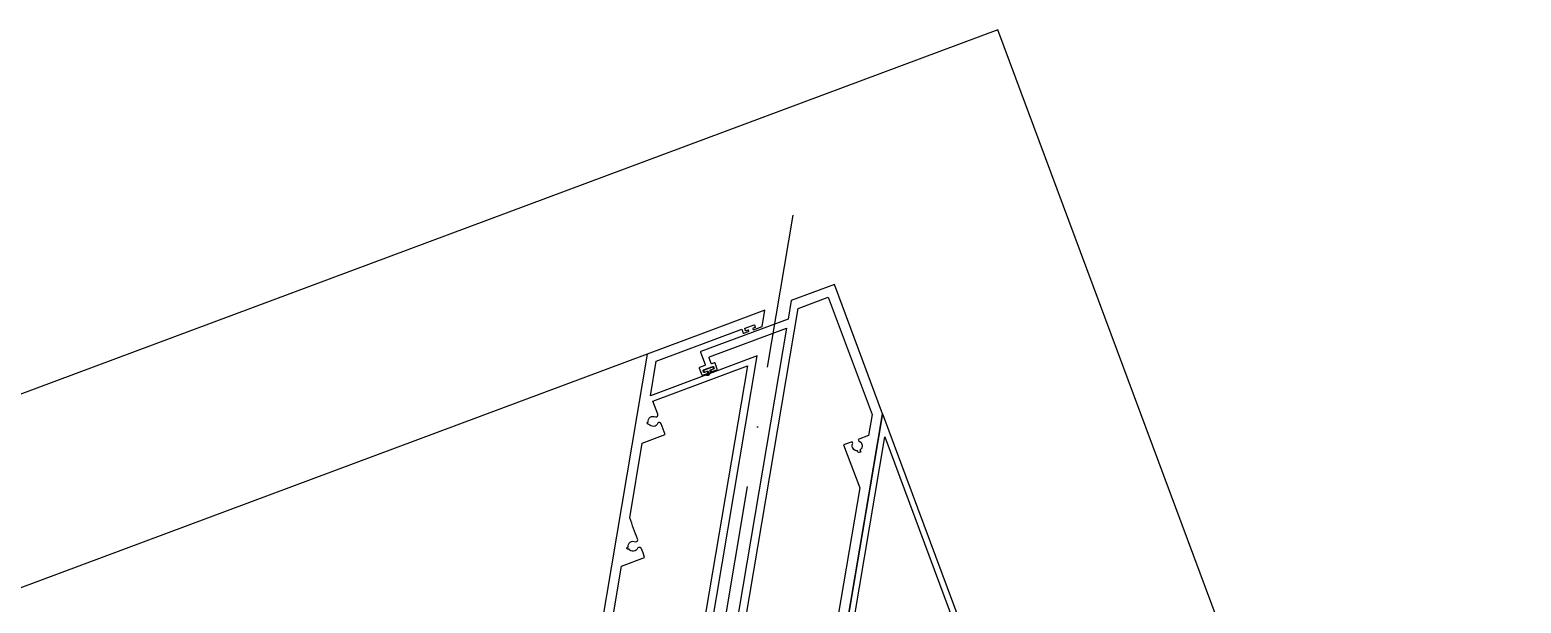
# Model space of a CAD drawing. Extents: x 12199666 to 24617114, y 1197707 to 2548648.
# Drawn here: x 12317704 to 12318444, y 1246661 to 1246946 of the extents above; entities that cross this region are included whole.
import ezdxf

# ---------------------------------------------------------------- set-up
doc = ezdxf.new("R2010")
doc.units = 0
doc.header["$LTSCALE"] = 10
doc.header["$MEASUREMENT"] = 0
doc.linetypes.add('TX-PLAN-T1-F11$0$ACAD_ISO04W100', pattern=[30, 24, -3, 0, -3])
doc.layers.add('TX-PLAN-T1-F11$0$_EDO-ALUMINIUM-SECTION', color=90, linetype='Continuous', lineweight=30)
for name, color, linetype in [('TX-PLAN-T1-F11$0$F-Alum', 4, 'Continuous'), ('TX-PLAN-T1-F11$0$F-center', 6, 'TX-PLAN-T1-F11$0$ACAD_ISO04W100'), ('TX-PLAN-T1-F11$0$F-concrete', 7, 'Continuous'), ('TX-PLAN-T1-F11$0$F-Gaskets', 8, 'Continuous'), ('TX-PLAN-T1-F11$0$Hatch', 8, 'Continuous')]:
    doc.layers.add(name, color=color, linetype=linetype)

# ---------------------------------------------------------------- blocks, each defined once
blk = doc.blocks.new('*U193')
at = {"layer": 'TX-PLAN-T1-F11$0$F-Alum'}
blk.add_line((1440, 265.61), (565.21, -239.78), dxfattribs=at)
for points in [[(1494, 134.44), (1494, 273.92), (1445, 245.61), (1445, 262.93), (1484.28, 285.62), (1485.29, 283.88, 0.414214), (1485.56, 283.81), (1487.77, 285.08, 0.370983), (1487.8, 285.52, 0.370983), (1487.4, 285.72), (1486.47, 285.19, -0.414214), (1486.2, 285.26), (1485.66, 286.19, -0.414214), (1485.73, 286.46), (1489.86, 288.85, -0.414214), (1490.13, 288.77), (1490.67, 287.84, -0.414214), (1490.6, 287.57), (1489.67, 287.03, 0.386506), (1489.65, 286.59, 0.386506), (1490.03, 286.39), (1494, 288.68), (1494, 296.8), (1465.77, 280.5), (1440, 265.61), (1440, 22)], [(1445, 109.82), (1445, 159.92), (1455.5, 165.96, 0.074616), (1453.03, 170.24, 0.485318), (1451.45, 170.13, -0.625689), (1447.11, 168.91), (1446.89, 168.78, -1.655975), (1446.66, 169.66, -0.636825), (1449.78, 172.94, 0.071948), (1449.87, 172.93, 0.577186), (1450.56, 174.53, 0.000784), (1445, 184.14), (1445, 221.72), (1455.52, 227.81), (1452.64, 232.81, 0.547967), (1450.94, 232.84, -0.625579), (1446.61, 231.63), (1446.18, 231.37), (1445.67, 232.24), (1446.11, 232.49, -0.625579), (1449.32, 235.64, 0.561553), (1450.11, 237.17), (1446.67, 243.11), (1446.67, 243.11), (1490, 268.14), (1490, 135.82)]]:
    blk.add_lwpolyline(points, format="xyb", dxfattribs=at)
at = {"layer": 'TX-PLAN-T1-F11$0$F-center'}
blk.add_line((1500, -30.81), (1500, 345.67), dxfattribs=at)
at = {"layer": 'TX-PLAN-T1-F11$0$F-concrete'}
blk.add_line((1584.68, 453.13), (460.04, -196.6), dxfattribs=at)
blk.add_line((1584.68, 453.13), (460.04, -196.6), dxfattribs=at)
blk = doc.blocks.new('TX-PLAN-T1-F11$0$A$C31F16DB5')
at = {"layer": 'TX-PLAN-T1-F11$0$F-Alum'}
blk.add_line((-250.41, 503.86), (-190.71, 400.53), dxfattribs=at)
at = {"layer": 'TX-PLAN-T1-F11$0$F-Alum', "flags": 128}
blk.add_lwpolyline([(-250.41, 503.86), (-250.41, 368.86)], dxfattribs=at)
at = {"layer": 'TX-PLAN-T1-F11$0$F-Alum'}
for points in [[(-247.41, 492.67), (-194.81, 401.62)], [(-247.41, 372.36), (-247.41, 492.67)]]:
    blk.add_lwpolyline(points, dxfattribs=at)
at = {"layer": 'TX-PLAN-T1-F11$0$Hatch'}
blk.add_line((-249.93, 490.73), (-249.93, 490.73), dxfattribs=at)
blk = doc.blocks.new('TX-PLAN-T1-F11$0$TY001')
at = {"layer": 'TX-PLAN-T1-F11$0$F-Alum', "flags": 128}
blk.add_lwpolyline([(60, 52.2), (60, 255.97), (60, 255.97), (25.8, 315.17), (6, 303.74), (6, 294.43), (-33.88, 271.39, 0.414214), (-33.99, 270.98), (-30.73, 265.33, -0.414214), (-30.84, 264.92), (-33.28, 263.51, 0.414214), (-33.39, 263.1), (-31.62, 260.04, 0.414214), (-31.21, 259.93), (-28.95, 261.24, 0.414214), (-28.84, 261.65, 0.477313), (-29.41, 262.03), (-30.48, 261.42, -0.414214), (-30.89, 261.53), (-31.28, 262.2, -0.414214), (-31.17, 262.61), (-26.92, 265.06, -0.414214), (-26.52, 264.95), (-26.13, 264.28, -0.414214), (-26.24, 263.87), (-27.31, 263.25, 0.414214), (-27.42, 262.84, 0.430283), (-26.85, 262.46), (-24.59, 263.76, 0.414214), (-24.48, 264.17), (-26.01, 266.83, 0.414214), (-26.42, 266.94), (-27.49, 266.32, -0.414214), (-27.9, 266.43), (-29.39, 269.02, -0.414214), (-29.28, 269.43), (6, 289.81), (6, 136.09)], format="xyb", dxfattribs=at)
at = {"layer": 'TX-PLAN-T1-F11$0$F-Alum'}
blk.add_lwpolyline([(10, 119.85), (10, 300.48), (23.88, 308.5), (55, 254.63), (55, 244.15), (50.23, 241.39), (50.63, 240.69), (51.94, 240.05), (52.65, 238.82), (52.73, 237.46), (51.98, 236.33), (52.49, 235.45), (51.44, 234.85), (50.91, 235.76, -0.588182), (47.91, 238.94), (47.42, 239.77), (43.57, 237.55), (55, 217.76), (55, 145.9)], format="xyb", dxfattribs=at)
at = {"layer": 'TX-PLAN-T1-F11$0$F-Alum', "flags": 128}
blk.add_lwpolyline([(60, 255.97), (60, 120.98)], dxfattribs=at)
at = {"layer": 'TX-PLAN-T1-F11$0$F-center'}
blk.add_line((0, -30.81), (0, 345.67), dxfattribs=at)
at = {"layer": 'TX-PLAN-T1-F11$0$F-concrete'}
blk.add_line((460.04, -196.6), (84.68, 453.13), dxfattribs=at)
at = {"layer": 'TX-PLAN-T1-F11$0$F-Gaskets'}
blk.add_lwpolyline([(-26.35, 264.23), (-26.6, 264.67, 0.414214), (-26.95, 264.76), (-30.84, 262.51, 0.414214), (-30.93, 262.16), (-30.68, 261.73, 0.414214), (-30.34, 261.64), (-29.26, 262.27, -0.414214), (-28.58, 262.08), (-28.43, 261.82, -0.517396), (-28.89, 260.45, 0.275933), (-29.09, 260.36, 3.515715), (-29, 260.32, 0.517862), (-27.64, 262.37), (-27.71, 262.58, -0.414214), (-27.53, 263.27), (-26.44, 263.89, 0.414214)], format="xyb", close=True, dxfattribs=at)
at = {"layer": 'TX-PLAN-T1-F11$0$Hatch'}
blk.add_line((60.48, 242.84), (60.48, 242.84), dxfattribs=at)
blk.add_blockref('TX-PLAN-T1-F11$0$A$C31F16DB5', (310.41, -247.89))
blk = doc.blocks.new('TX-PLAN-T1-F11$0$A$C21521A5F')
at = {"rotation": 90}
for name, p in [('TX-PLAN-T1-F11$0$TY001', (388.72, 21260.22, 0)), ('*U193', (388.72, 19760.22, 0))]:
    blk.add_blockref(name, p, dxfattribs=at)
blk = doc.blocks.new('TX-PLAN-T1-F11$0$标准层幕墙0118')
at = {"color": 3, "rotation": 270}
blk.add_blockref('TX-PLAN-T1-F11$0$A$C21521A5F', (4239.78, -661.28, 0), dxfattribs=at)
blk = doc.blocks.new('TX-PLAN-T1-F11')
at = {"layer": 'TX-PLAN-T1-F11$0$_EDO-ALUMINIUM-SECTION', "rotation": 350.4236156863823}
blk.add_blockref('TX-PLAN-T1-F11$0$标准层幕墙0118', (12293055.45, 1251790.44), dxfattribs=at)

msp = doc.modelspace()

# ---------------------------------------------------------------- block references
msp.add_blockref('TX-PLAN-T1-F11', (0, 0))

doc.saveas('drawing.dxf')
